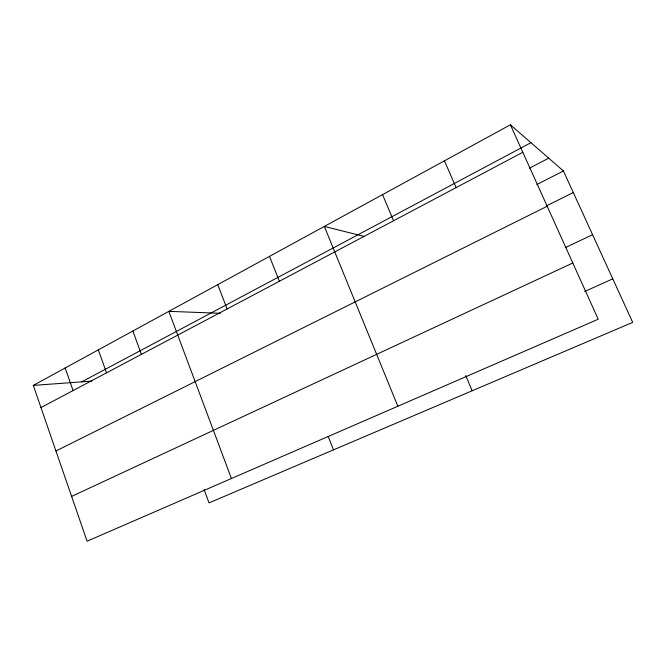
<?xml version="1.0" encoding="UTF-8"?>
<svg xmlns="http://www.w3.org/2000/svg" width="666" height="666" viewBox="0 0 666 666"><rect width="100%" height="100%" fill="white"/><g stroke="black" fill="none" stroke-linecap="round" stroke-linejoin="round"><path stroke-width="1" d="M510.397 124.792L598.201 319.222L87.079 541.208L33.3 385.398L510.397 124.792L563.428 170.971L632.7 322.377L209.024 502.888L204.079 489.493M81.677 381.868L530.952 142.691M40.959 407.584L522.81 152.273M529.528 168.173L548.734 158.175M536.913 184.524L563.428 170.971M546.553 205.852L573.284 192.524M55.936 450.982L547.186 206.244M565.401 247.594L592.582 234.698M71.612 496.411L572.81 262.987M584.656 291.492L612.778 278.838M33.3 385.398L91.883 381.119M220.371 313.286L168.848 311.355L231.427 478.513M364.552 236.513L324.334 226.432L397.852 406.235M444.438 160.822L456.127 187.612M465.734 375.557L472.177 390.767M382.542 194.639L393.564 220.754M269.505 256.377L279.37 281.26M328.163 436.38L333.483 449.858M217.757 284.64L227.114 308.949M132.859 331.019L141.408 354.362M98.318 349.883L106.56 372.827M65.168 367.998L73.102 390.551"/></g></svg>
